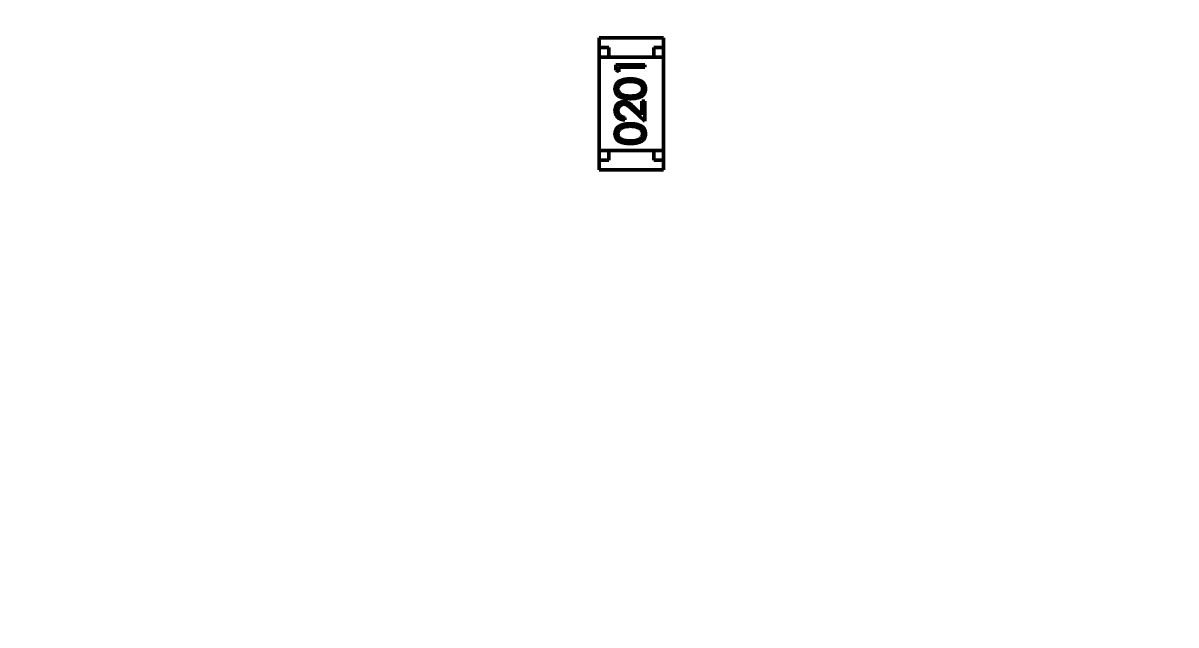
# Model space of a CAD drawing. Header units: millimetres. Extents: x 71 to 428, y 120 to 295.
# Drawn here: x 374.72 to 380.66, y 191.09 to 194.18 of the extents above; entities that cross this region are included whole.
import ezdxf

# ---------------------------------------------------------------- set-up
doc = ezdxf.new("R2010")
doc.units = ezdxf.units.MM
doc.header["$LTSCALE"] = 0.75
doc.layers.add('Dim', color=3, linetype='Continuous', lineweight=25)
doc.layers.add('Visible', color=7, linetype='Continuous', lineweight=50)
doc.layers.add('尺寸标注', color=3, linetype='Continuous')
doc.styles.get("Standard").update_dxf_attribs({"font": 'arial.ttf'})
doc.dimstyles.new('Dim-ISO-25', dxfattribs={"dimtxt": 3.5, "dimasz": 3.5, "dimexe": 2.1, "dimexo": 2.1, "dimgap": 1.4, "dimtad": 1, "dimzin": 12, "dimdsep": 46, "dimtxsty": 'Standard', "dimcen": 0, "dimazin": 3, "dimtp": 0.1, "dimtm": 0.1, "dimtfac": 0.714286, "dimtmove": 0, "dimatfit": 3, "dimfxl": 1, "dimtzin": 12, "dimarcsym": 0})

# ---------------------------------------------------------------- blocks, each defined once
blk = doc.blocks.new('*D103')
at = {"color": 0, "linetype": 'ByBlock', "lineweight": -2}
for p, q in [((407.8024, 204.496), (427.3861, 204.496)), ((425.2861, 178.9318), (425.2861, 204.496)), ((375.0004, 178.9318), (427.3861, 178.9318))]:
    blk.add_line(p, q, dxfattribs=at)
at = {"color": 0, "linetype": 'ByBlock'}
for points in [[(425.2861, 204.496), (425.8694, 200.996), (424.7027, 200.996)], [(425.2861, 178.9318), (425.8694, 182.4318), (424.7027, 182.4318)]]:
    blk.add_solid(points, dxfattribs=at)
at = {"layer": 'Defpoints', "color": 0, "linetype": 'ByBlock'}
for p in [(405.7024, 204.496), (372.9004, 178.9318)]:
    blk.add_point(p, dxfattribs=at)
at = {"color": 0, "linetype": 'ByBlock', "lineweight": -2, "insert": (422.0991, 191.7139), "char_height": 3.5, "attachment_point": 5, "rotation": 90}
blk.add_mtext('\\A0;25.56', dxfattribs=at)
blk = doc.blocks.new('*D122')
at = {"color": 0, "linetype": 'ByBlock', "lineweight": -2}
for p, q in [((391.3964, 202.3983), (391.3964, 119.8711)), ((354.8964, 148.7044), (354.8964, 119.8711)), ((391.3964, 121.9711), (354.8964, 121.9711))]:
    blk.add_line(p, q, dxfattribs=at)
at = {"color": 0, "linetype": 'ByBlock'}
for points in [[(354.8964, 121.9711), (358.3964, 122.5544), (358.3964, 121.3878)], [(391.3964, 121.9711), (387.8964, 122.5544), (387.8964, 121.3878)]]:
    blk.add_solid(points, dxfattribs=at)
at = {"layer": 'Defpoints', "color": 0, "linetype": 'ByBlock'}
for p in [(391.3964, 204.4983), (354.8964, 150.8044)]:
    blk.add_point(p, dxfattribs=at)
at = {"color": 0, "linetype": 'ByBlock', "lineweight": -2, "insert": (373.1464, 125.1593), "char_height": 3.5, "attachment_point": 5}
blk.add_mtext('\\A0;36.5', dxfattribs=at)

msp = doc.modelspace()

# ---------------------------------------------------------------- linework, layer by layer
at = {"layer": 'Visible'}
for p, q in [((378.0186, 194.1078), (377.6886, 194.1078)), ((377.6886, 194.1078), (377.6886, 194.0578)), ((378.0186, 194.1078), (378.0186, 194.0578)), ((377.6886, 194.0578), (377.6886, 194.0078)), ((377.7386, 194.0578), (377.6886, 194.0578)), ((377.6886, 194.0078), (378.0186, 194.0078)), ((377.6886, 194.0078), (377.6886, 193.5278)), ((377.7386, 194.0078), (377.7386, 194.0578)), ((377.9686, 194.0078), (377.7386, 194.0078)), ((377.9686, 194.0578), (377.9686, 194.0078)), ((378.0186, 194.0578), (377.9686, 194.0578)), ((378.0186, 194.0078), (378.0186, 194.0578)), ((378.0186, 194.0078), (378.0186, 193.5278)), ((377.7733, 193.9696), (377.9233, 193.9696)), ((377.7733, 193.9419), (377.7733, 193.9696)), ((377.7887, 193.9562), (377.7887, 193.9331)), ((377.9233, 193.9562), (377.7887, 193.9562)), ((377.9233, 193.9696), (377.9233, 193.9562)), ((377.7887, 193.9331), (377.7733, 193.9419)), ((377.9079, 193.7812), (377.9233, 193.7812)), ((377.9079, 193.7114), (377.9079, 193.7812)), ((377.9233, 193.7812), (377.9233, 193.6792)), ((377.9233, 193.6792), (377.8612, 193.7374)), ((377.8679, 193.7489), (377.9079, 193.7114)), ((377.8195, 193.6985), (377.8195, 193.685)), ((377.6886, 193.5278), (377.6886, 193.4778)), ((377.6886, 193.5278), (378.0186, 193.5278)), ((377.6886, 193.4278), (377.6886, 193.4778)), ((377.6886, 193.4778), (377.7386, 193.4778)), ((377.9686, 193.5278), (377.7386, 193.5278)), ((377.7386, 193.4778), (377.7386, 193.5278)), ((377.9686, 193.5278), (377.9686, 193.4778)), ((377.9686, 193.4778), (378.0186, 193.4778)), ((378.0186, 193.4778), (378.0186, 193.5278)), ((378.0186, 193.4278), (378.0186, 193.4778)), ((378.0186, 193.4278), (377.6886, 193.4278))]:
    msp.add_line(p, q, dxfattribs=at)
at = {"layer": 'Visible', "extrusion": (0, 0, -1)}
msp.add_circle((-354.8964, 204.496), 47.93, dxfattribs=at)
at = {"layer": 'Visible'}
for centre in [(377.851, 193.7718), (377.851, 193.541)]:
    msp.add_arc(centre, 0.1113, 71.64429, 91.36711, dxfattribs=at)
for points, knots in [([(377.7695, 193.8448), (377.7695, 193.846), (377.7695, 193.8483), (377.7699, 193.8518), (377.7706, 193.8553), (377.7715, 193.8586), (377.7727, 193.8619), (377.7742, 193.865), (377.7759, 193.8681), (377.7779, 193.8711), (377.7801, 193.874), (377.7826, 193.8767), (377.7854, 193.8793), (377.7884, 193.8817), (377.7917, 193.8839), (377.7953, 193.886), (377.7991, 193.8879), (377.8032, 193.8898), (377.8076, 193.8914), (377.8124, 193.8928), (377.8175, 193.8939), (377.823, 193.8949), (377.8288, 193.8956), (377.835, 193.8962), (377.8416, 193.8965), (377.8461, 193.8965), (377.8484, 193.8965)], [0, 0, 0, 0, 0.033788, 0.067194, 0.099862, 0.132567, 0.165151, 0.197913, 0.231319, 0.265083, 0.299255, 0.334399, 0.369943, 0.406284, 0.444064, 0.482998, 0.523354, 0.565537, 0.609613, 0.656391, 0.705885, 0.758325, 0.813832, 0.872795, 0.934722, 1, 1, 1, 1]), ([(377.8484, 193.8965), (377.8507, 193.8965), (377.8551, 193.8965), (377.8617, 193.8962), (377.8679, 193.8956), (377.8737, 193.8949), (377.8791, 193.894), (377.8842, 193.8928), (377.889, 193.8915), (377.8933, 193.8898), (377.8974, 193.8881), (377.9012, 193.8861), (377.9048, 193.8841), (377.9081, 193.8818), (377.9111, 193.8794), (377.9139, 193.8768), (377.9164, 193.8741), (377.9187, 193.8712), (377.9207, 193.8682), (377.9224, 193.8651), (377.9239, 193.8619), (377.9251, 193.8586), (377.926, 193.8553), (377.9267, 193.8519), (377.9271, 193.8483), (377.9272, 193.846), (377.9272, 193.8448)], [0, 0, 0, 0, 0.065063, 0.126773, 0.185516, 0.240765, 0.29298, 0.34225, 0.388919, 0.432776, 0.474628, 0.514775, 0.553606, 0.591426, 0.628028, 0.663804, 0.698984, 0.733591, 0.767628, 0.801208, 0.834264, 0.866981, 0.89972, 0.932702, 0.966176, 1, 1, 1, 1]), ([(377.8484, 193.7946), (377.846, 193.7946), (377.8413, 193.7947), (377.8345, 193.795), (377.8281, 193.7955), (377.8222, 193.7962), (377.8166, 193.797), (377.8115, 193.7981), (377.8068, 193.7994), (377.8025, 193.8009), (377.7985, 193.8026), (377.7948, 193.8044), (377.7914, 193.8064), (377.7882, 193.8086), (377.7852, 193.8109), (377.7825, 193.8133), (377.7801, 193.816), (377.7778, 193.8188), (377.7759, 193.8218), (377.7742, 193.8248), (377.7727, 193.8279), (377.7715, 193.8311), (377.7706, 193.8344), (377.7699, 193.8378), (377.7695, 193.8413), (377.7695, 193.8436), (377.7695, 193.8448)], [0, 0, 0, 0, 0.068595, 0.133246, 0.194313, 0.251279, 0.304513, 0.354235, 0.400481, 0.443411, 0.484015, 0.523252, 0.561042, 0.5979, 0.633518, 0.668314, 0.702496, 0.736685, 0.770293, 0.803437, 0.835913, 0.86846, 0.900847, 0.933467, 0.966258, 1, 1, 1, 1]), ([(377.8483, 193.8831), (377.8465, 193.8831), (377.843, 193.883), (377.8378, 193.8828), (377.8329, 193.8824), (377.8283, 193.8819), (377.8239, 193.8811), (377.8197, 193.8803), (377.8158, 193.8792), (377.8121, 193.8781), (377.8087, 193.8768), (377.8055, 193.8753), (377.8026, 193.8738), (377.7998, 193.8721), (377.7974, 193.8703), (377.7951, 193.8683), (377.7931, 193.8663), (377.7908, 193.8634), (377.7885, 193.8597), (377.7864, 193.855), (377.7851, 193.8501), (377.7849, 193.8469), (377.7849, 193.8452)], [0, 0, 0, 0, 0.065681, 0.128486, 0.188175, 0.245106, 0.299448, 0.350823, 0.399942, 0.446672, 0.491255, 0.533376, 0.573853, 0.612526, 0.649597, 0.685532, 0.720106, 0.753838, 0.818925, 0.880493, 0.940311, 1, 1, 1, 1]), ([(377.7849, 193.8452), (377.7849, 193.8436), (377.7851, 193.8402), (377.7864, 193.8353), (377.7885, 193.8306), (377.7909, 193.8269), (377.7931, 193.824), (377.795, 193.822), (377.7972, 193.8201), (377.7995, 193.8184), (377.802, 193.8167), (377.8047, 193.8152), (377.8076, 193.8139), (377.8107, 193.8126), (377.8141, 193.8116), (377.8179, 193.8106), (377.822, 193.8098), (377.8266, 193.8092), (377.8315, 193.8087), (377.8367, 193.8084), (377.8424, 193.8081), (377.8463, 193.8081), (377.8483, 193.8081)], [0, 0, 0, 0, 0.060387, 0.120883, 0.182755, 0.247811, 0.281299, 0.315088, 0.349702, 0.384857, 0.420966, 0.458511, 0.497175, 0.537602, 0.580503, 0.627468, 0.678388, 0.733983, 0.793747, 0.857714, 0.926698, 1, 1, 1, 1]), ([(377.8483, 193.8081), (377.8503, 193.8081), (377.8542, 193.8081), (377.8599, 193.8084), (377.8651, 193.8087), (377.87, 193.8092), (377.8745, 193.8098), (377.8787, 193.8106), (377.8825, 193.8115), (377.8859, 193.8126), (377.889, 193.8139), (377.8919, 193.8152), (377.8946, 193.8167), (377.8971, 193.8183), (377.8994, 193.8201), (377.9016, 193.822), (377.9035, 193.824), (377.9058, 193.8269), (377.9082, 193.8307), (377.9102, 193.8354), (377.9115, 193.8403), (377.9117, 193.8436), (377.9118, 193.8452)], [0, 0, 0, 0, 0.072951, 0.141584, 0.205926, 0.265301, 0.320597, 0.371817, 0.41879, 0.461699, 0.502134, 0.540804, 0.578181, 0.614297, 0.649678, 0.684299, 0.718359, 0.752081, 0.817652, 0.879722, 0.939966, 1, 1, 1, 1]), ([(377.9272, 193.8448), (377.9272, 193.8436), (377.9271, 193.8413), (377.9267, 193.8378), (377.926, 193.8344), (377.9251, 193.8312), (377.924, 193.828), (377.9225, 193.8249), (377.9209, 193.8219), (377.9189, 193.8189), (377.9167, 193.8162), (377.9143, 193.8135), (377.9116, 193.811), (377.9086, 193.8087), (377.9054, 193.8065), (377.9019, 193.8045), (377.8982, 193.8027), (377.8942, 193.801), (377.8899, 193.7995), (377.8852, 193.7981), (377.88, 193.7971), (377.8745, 193.7962), (377.8685, 193.7955), (377.8622, 193.795), (377.8554, 193.7947), (377.8508, 193.7946), (377.8484, 193.7946)], [0, 0, 0, 0, 0.033787, 0.066622, 0.099285, 0.131361, 0.163585, 0.196104, 0.228902, 0.262158, 0.295991, 0.330218, 0.36506, 0.400951, 0.43762, 0.475708, 0.515381, 0.556414, 0.599765, 0.646424, 0.696431, 0.749782, 0.806573, 0.867436, 0.931887, 1, 1, 1, 1]), ([(377.9118, 193.8452), (377.9117, 193.8469), (377.9116, 193.8502), (377.9103, 193.8551), (377.9083, 193.8598), (377.9059, 193.8634), (377.9037, 193.8663), (377.9018, 193.8683), (377.8996, 193.8701), (377.8973, 193.8719), (377.8948, 193.8735), (377.8921, 193.8749), (377.8891, 193.8763), (377.8871, 193.877), (377.886, 193.8774)], [0, 0, 0, 0, 0.112813, 0.225394, 0.339595, 0.459675, 0.521735, 0.583926, 0.648174, 0.713881, 0.781004, 0.851451, 0.924051, 1, 1, 1, 1]), ([(377.7695, 193.7339), (377.7695, 193.7356), (377.7696, 193.7388), (377.7702, 193.7435), (377.7713, 193.748), (377.7727, 193.7523), (377.7746, 193.7562), (377.7769, 193.76), (377.7796, 193.7635), (377.7827, 193.7667), (377.7861, 193.7697), (377.7896, 193.7722), (377.7933, 193.7744), (377.7972, 193.7762), (377.8012, 193.7775), (377.8054, 193.7785), (377.8097, 193.7791), (377.8126, 193.7792), (377.8141, 193.7792)], [0, 0, 0, 0, 0.069475, 0.136517, 0.200789, 0.26383, 0.325735, 0.387291, 0.449509, 0.512968, 0.576275, 0.63758, 0.697903, 0.757172, 0.816599, 0.876653, 0.93729, 1, 1, 1, 1]), ([(377.8141, 193.7792), (377.8162, 193.7792), (377.8203, 193.779), (377.8264, 193.7778), (377.8323, 193.7759), (377.837, 193.7736), (377.8409, 193.7712), (377.844, 193.7691), (377.8474, 193.7667), (377.851, 193.7638), (377.8549, 193.7606), (377.859, 193.757), (377.8634, 193.7531), (377.8663, 193.7503), (377.8679, 193.7489)], [0, 0, 0, 0, 0.098702, 0.195672, 0.292422, 0.391343, 0.444462, 0.504229, 0.570352, 0.642546, 0.722288, 0.807921, 0.90047, 1, 1, 1, 1]), ([(377.8195, 193.685), (377.8177, 193.6851), (377.8142, 193.6853), (377.8091, 193.6861), (377.8042, 193.6872), (377.7996, 193.6889), (377.7952, 193.6909), (377.791, 193.6933), (377.7871, 193.6962), (377.7835, 193.6995), (377.7802, 193.703), (377.7773, 193.7068), (377.7749, 193.7109), (377.7729, 193.7151), (377.7714, 193.7195), (377.7703, 193.7241), (377.7696, 193.729), (377.7695, 193.7322), (377.7695, 193.7339)], [0, 0, 0, 0, 0.068791, 0.135103, 0.198979, 0.261904, 0.323495, 0.385195, 0.446969, 0.509765, 0.572251, 0.633405, 0.693251, 0.752583, 0.812579, 0.873275, 0.93555, 1, 1, 1, 1]), ([(377.8153, 193.7658), (377.8142, 193.7657), (377.8122, 193.7657), (377.8093, 193.7652), (377.8064, 193.7645), (377.8037, 193.7635), (377.801, 193.7621), (377.7985, 193.7605), (377.7961, 193.7586), (377.7938, 193.7564), (377.7917, 193.754), (377.7899, 193.7514), (377.7883, 193.7487), (377.7871, 193.7459), (377.7861, 193.7429), (377.7854, 193.7398), (377.785, 193.7366), (377.7849, 193.7344), (377.7849, 193.7332)], [0, 0, 0, 0, 0.061965, 0.122122, 0.180988, 0.239933, 0.299906, 0.359989, 0.421776, 0.486576, 0.551535, 0.615018, 0.677259, 0.73973, 0.80305, 0.866495, 0.931973, 1, 1, 1, 1]), ([(377.7849, 193.7332), (377.7849, 193.7321), (377.785, 193.7298), (377.7854, 193.7264), (377.7861, 193.7231), (377.7871, 193.7201), (377.7884, 193.7171), (377.7899, 193.7144), (377.7918, 193.7117), (377.7939, 193.7093), (377.7963, 193.707), (377.7989, 193.705), (377.8018, 193.7033), (377.8049, 193.7018), (377.8082, 193.7005), (377.8118, 193.6996), (377.8155, 193.6988), (377.8181, 193.6986), (377.8195, 193.6985)], [0, 0, 0, 0, 0.064439, 0.126547, 0.186887, 0.245878, 0.304041, 0.362191, 0.420976, 0.48066, 0.5406, 0.600689, 0.661936, 0.724443, 0.789038, 0.856314, 0.926352, 1, 1, 1, 1]), ([(377.8612, 193.7374), (377.8598, 193.7388), (377.8569, 193.7415), (377.8528, 193.7454), (377.8489, 193.7489), (377.8454, 193.7519), (377.8421, 193.7546), (377.8392, 193.7569), (377.8365, 193.7588), (377.8334, 193.7609), (377.8296, 193.7628), (377.8249, 193.7646), (377.8201, 193.7656), (377.8169, 193.7657), (377.8153, 193.7658)], [0, 0, 0, 0, 0.110803, 0.212829, 0.306101, 0.390647, 0.466924, 0.534481, 0.593587, 0.644557, 0.7362, 0.825024, 0.911986, 1, 1, 1, 1]), ([(377.7695, 193.614), (377.7695, 193.6152), (377.7695, 193.6176), (377.7699, 193.6211), (377.7706, 193.6245), (377.7715, 193.6278), (377.7727, 193.6311), (377.7742, 193.6343), (377.7759, 193.6374), (377.7779, 193.6403), (377.7801, 193.6432), (377.7826, 193.6459), (377.7854, 193.6485), (377.7884, 193.6509), (377.7917, 193.6531), (377.7953, 193.6553), (377.7991, 193.6572), (377.8032, 193.659), (377.8076, 193.6606), (377.8124, 193.662), (377.8175, 193.6632), (377.823, 193.6641), (377.8288, 193.6649), (377.835, 193.6654), (377.8416, 193.6657), (377.8461, 193.6657), (377.8484, 193.6658)], [0, 0, 0, 0, 0.033788, 0.067194, 0.099862, 0.132567, 0.165151, 0.197913, 0.231319, 0.265083, 0.299255, 0.334399, 0.369943, 0.406284, 0.444064, 0.482998, 0.523354, 0.565537, 0.609613, 0.656391, 0.705885, 0.758325, 0.813832, 0.872795, 0.934722, 1, 1, 1, 1]), ([(377.8483, 193.6523), (377.8465, 193.6523), (377.843, 193.6522), (377.8378, 193.6521), (377.8329, 193.6516), (377.8283, 193.6511), (377.8239, 193.6504), (377.8197, 193.6496), (377.8158, 193.6485), (377.8121, 193.6473), (377.8087, 193.646), (377.8055, 193.6445), (377.8026, 193.643), (377.7998, 193.6413), (377.7974, 193.6395), (377.7951, 193.6376), (377.7931, 193.6355), (377.7908, 193.6326), (377.7885, 193.6289), (377.7864, 193.6242), (377.7851, 193.6194), (377.7849, 193.6161), (377.7849, 193.6145)], [0, 0, 0, 0, 0.065681, 0.128486, 0.188175, 0.245106, 0.299448, 0.350823, 0.399942, 0.446672, 0.491255, 0.533376, 0.573853, 0.612526, 0.649597, 0.685532, 0.720106, 0.753838, 0.818925, 0.880493, 0.940311, 1, 1, 1, 1]), ([(377.8484, 193.6658), (377.8507, 193.6657), (377.8551, 193.6657), (377.8617, 193.6654), (377.8679, 193.6649), (377.8737, 193.6642), (377.8791, 193.6632), (377.8842, 193.662), (377.889, 193.6607), (377.8933, 193.6591), (377.8974, 193.6573), (377.9012, 193.6554), (377.9048, 193.6533), (377.9081, 193.6511), (377.9111, 193.6487), (377.9139, 193.646), (377.9164, 193.6433), (377.9187, 193.6404), (377.9207, 193.6374), (377.9224, 193.6343), (377.9239, 193.6311), (377.9251, 193.6279), (377.926, 193.6245), (377.9267, 193.6211), (377.9271, 193.6176), (377.9272, 193.6152), (377.9272, 193.614)], [0, 0, 0, 0, 0.065063, 0.126773, 0.185516, 0.240765, 0.29298, 0.34225, 0.388919, 0.432776, 0.474628, 0.514775, 0.553606, 0.591426, 0.628028, 0.663804, 0.698984, 0.733591, 0.767628, 0.801208, 0.834264, 0.866981, 0.89972, 0.932702, 0.966176, 1, 1, 1, 1]), ([(377.8484, 193.5639), (377.846, 193.5639), (377.8413, 193.5639), (377.8345, 193.5642), (377.8281, 193.5647), (377.8222, 193.5654), (377.8166, 193.5662), (377.8115, 193.5674), (377.8068, 193.5686), (377.8025, 193.5701), (377.7985, 193.5718), (377.7948, 193.5736), (377.7914, 193.5756), (377.7882, 193.5778), (377.7852, 193.5801), (377.7825, 193.5826), (377.7801, 193.5853), (377.7778, 193.5881), (377.7759, 193.591), (377.7742, 193.594), (377.7727, 193.5972), (377.7715, 193.6004), (377.7706, 193.6037), (377.7699, 193.607), (377.7695, 193.6105), (377.7695, 193.6128), (377.7695, 193.614)], [0, 0, 0, 0, 0.068595, 0.133246, 0.194313, 0.251279, 0.304513, 0.354235, 0.400481, 0.443411, 0.484015, 0.523252, 0.561042, 0.5979, 0.633518, 0.668314, 0.702496, 0.736685, 0.770293, 0.803437, 0.835913, 0.86846, 0.900847, 0.933467, 0.966258, 1, 1, 1, 1]), ([(377.7849, 193.6145), (377.7849, 193.6128), (377.7851, 193.6095), (377.7864, 193.6046), (377.7885, 193.5999), (377.7909, 193.5961), (377.7931, 193.5933), (377.795, 193.5912), (377.7972, 193.5894), (377.7995, 193.5876), (377.802, 193.586), (377.8047, 193.5845), (377.8076, 193.5831), (377.8107, 193.5819), (377.8141, 193.5808), (377.8179, 193.5799), (377.822, 193.579), (377.8266, 193.5785), (377.8315, 193.5779), (377.8367, 193.5776), (377.8424, 193.5773), (377.8463, 193.5773), (377.8483, 193.5773)], [0, 0, 0, 0, 0.060387, 0.120883, 0.182755, 0.247811, 0.281299, 0.315088, 0.349702, 0.384857, 0.420966, 0.458511, 0.497175, 0.537602, 0.580503, 0.627468, 0.678388, 0.733983, 0.793747, 0.857714, 0.926698, 1, 1, 1, 1]), ([(377.8483, 193.5773), (377.8503, 193.5773), (377.8542, 193.5773), (377.8599, 193.5776), (377.8651, 193.5779), (377.87, 193.5784), (377.8745, 193.5791), (377.8787, 193.5798), (377.8825, 193.5808), (377.8859, 193.5819), (377.889, 193.5831), (377.8919, 193.5845), (377.8946, 193.5859), (377.8971, 193.5875), (377.8994, 193.5893), (377.9016, 193.5912), (377.9035, 193.5933), (377.9058, 193.5961), (377.9082, 193.5999), (377.9102, 193.6046), (377.9115, 193.6095), (377.9117, 193.6128), (377.9118, 193.6145)], [0, 0, 0, 0, 0.072951, 0.141584, 0.205926, 0.265301, 0.320597, 0.371817, 0.41879, 0.461699, 0.502134, 0.540804, 0.578181, 0.614297, 0.649678, 0.684299, 0.718359, 0.752081, 0.817652, 0.879722, 0.939966, 1, 1, 1, 1]), ([(377.9272, 193.614), (377.9272, 193.6128), (377.9271, 193.6105), (377.9267, 193.607), (377.926, 193.6037), (377.9251, 193.6004), (377.924, 193.5972), (377.9225, 193.5941), (377.9209, 193.5911), (377.9189, 193.5882), (377.9167, 193.5854), (377.9143, 193.5827), (377.9116, 193.5803), (377.9086, 193.578), (377.9054, 193.5758), (377.9019, 193.5738), (377.8982, 193.5719), (377.8942, 193.5702), (377.8899, 193.5687), (377.8852, 193.5674), (377.88, 193.5663), (377.8745, 193.5654), (377.8685, 193.5647), (377.8622, 193.5642), (377.8554, 193.5639), (377.8508, 193.5639), (377.8484, 193.5639)], [0, 0, 0, 0, 0.033787, 0.066622, 0.099285, 0.131361, 0.163585, 0.196104, 0.228902, 0.262158, 0.295991, 0.330218, 0.36506, 0.400951, 0.43762, 0.475708, 0.515381, 0.556414, 0.599765, 0.646424, 0.696431, 0.749782, 0.806573, 0.867436, 0.931887, 1, 1, 1, 1]), ([(377.9118, 193.6145), (377.9117, 193.6161), (377.9116, 193.6194), (377.9103, 193.6243), (377.9083, 193.629), (377.9059, 193.6327), (377.9037, 193.6355), (377.9018, 193.6375), (377.8996, 193.6393), (377.8973, 193.6411), (377.8948, 193.6427), (377.8921, 193.6442), (377.8891, 193.6455), (377.8871, 193.6462), (377.886, 193.6466)], [0, 0, 0, 0, 0.112813, 0.225394, 0.339595, 0.459675, 0.521735, 0.583926, 0.648174, 0.713881, 0.781004, 0.851451, 0.924051, 1, 1, 1, 1])]:
    msp.add_open_spline(points, degree=3, knots=knots, dxfattribs=at)

# ---------------------------------------------------------------- dimensions: what is measured, and where the dimension line sits
at = {"layer": 'Dim'}
dim = msp.add_linear_dim(base=(354.8964, 121.9711), p1=(391.3964, 204.4983), p2=(354.8964, 150.8044), dimstyle='Dim-ISO-25', dxfattribs=at)
dim.commit()
dim.dimension.update_dxf_attribs({"geometry": '*D122', "text_midpoint": (373.1464, 125.1593)})
at = {"layer": '尺寸标注'}
dim = msp.add_linear_dim(base=(425.2861, 204.496), p1=(372.9004, 178.9318), p2=(405.7024, 204.496), angle=90, dimstyle='Dim-ISO-25', dxfattribs=at)
dim.commit()
dim.dimension.update_dxf_attribs({"geometry": '*D103', "text_midpoint": (422.0991, 191.7139)})

doc.saveas('drawing.dxf')
